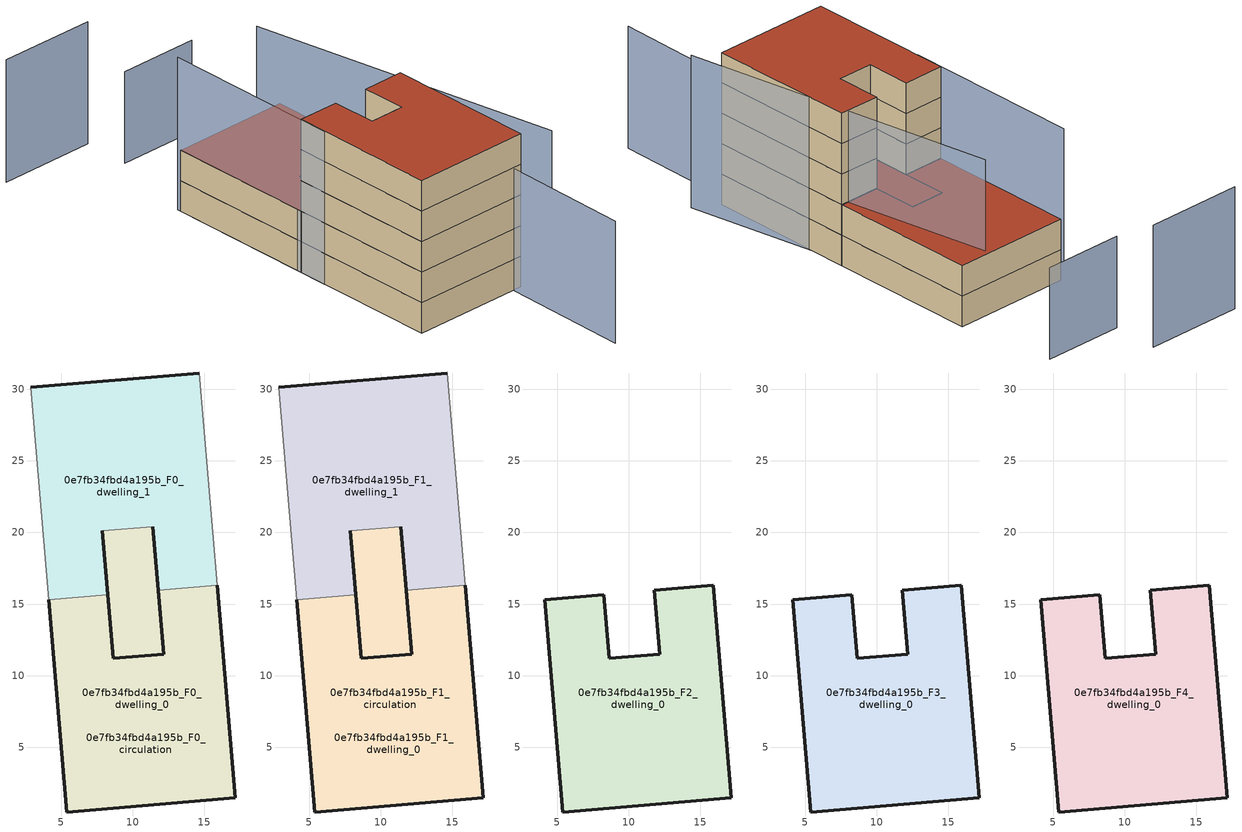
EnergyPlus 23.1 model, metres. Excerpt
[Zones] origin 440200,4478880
0e7fb34fbd4a195b_F0_dwelling_0
 floor ground (EU_floor_Construction): 15.89,16.31 17.15,1.5 5.41,0.5 4.15,15.31 8.26,15.66 8.64,11.22 12.16,11.52 11.78,15.96 z0; 11.4,20.4 12.16,11.52 8.64,11.22 8.26,15.66 7.88,20.1 z0
 wall outside (EU_wall_Construction): 11.78,15.96 12.16,11.52 8.64,11.22 8.26,15.66 / 4.15,15.31 5.41,0.5 17.15,1.5 15.89,16.31 z0:3
 wall to 0e7fb34fbd4a195b_F0_dwelling_1 (EU_wall_Construction): 15.89,16.31 11.78,15.96 / 8.26,15.66 4.15,15.31 z0:3
0e7fb34fbd4a195b_F0_dwelling_1
 floor ground (EU_floor_Construction): 14.62,31.12 15.89,16.31 11.78,15.96 11.4,20.4 7.88,20.1 8.26,15.66 4.15,15.31 2.88,30.12 z0
 wall outside (EU_wall_Construction): 14.62,31.12 2.88,30.12 / 8.26,15.66 7.88,20.1 / 11.4,20.4 11.78,15.96 z0:3
 wall adiabatic (EU_wall_Construction): 2.88,30.12 4.15,15.31 / 15.89,16.31 14.62,31.12 z0:3
 wall to 0e7fb34fbd4a195b_F0_circulation (EU_wall_Construction): 7.88,20.1 11.4,20.4 z0:3
0e7fb34fbd4a195b_F0_circulation
 floor ground (EU_floor_Construction): 15.89,16.31 17.15,1.5 5.41,0.5 4.15,15.31 8.26,15.66 8.64,11.22 12.16,11.52 11.78,15.96 z0; 11.4,20.4 12.16,11.52 8.64,11.22 8.26,15.66 7.88,20.1 z0
 wall outside (EU_wall_Construction): 7.88,20.1 8.64,11.22 12.16,11.52 11.4,20.4 z0:3
0e7fb34fbd4a195b_F1_dwelling_0
 floor outside (EU_floor_Construction): 15.89,16.31 17.15,1.5 5.41,0.5 4.15,15.31 8.26,15.66 8.64,11.22 12.16,11.52 11.78,15.96 z3; 11.4,20.4 12.16,11.52 8.64,11.22 8.26,15.66 7.88,20.1 z3
 wall outside (EU_wall_Construction): 11.78,15.96 12.16,11.52 8.64,11.22 8.26,15.66 / 4.15,15.31 5.41,0.5 17.15,1.5 15.89,16.31 z3:6
 wall to 0e7fb34fbd4a195b_F1_dwelling_1 (EU_wall_Construction): 15.89,16.31 11.78,15.96 / 8.26,15.66 4.15,15.31 z3:6
 roof outside (EU_floor_Construction): 12.16,11.52 11.4,20.4 7.88,20.1 8.26,15.66 8.64,11.22 z6
0e7fb34fbd4a195b_F1_dwelling_1
 floor to 0e7fb34fbd4a195b_F0_dwelling_1 (EU_floor_Construction): 14.62,31.12 15.89,16.31 11.78,15.96 11.4,20.4 7.88,20.1 8.26,15.66 4.15,15.31 2.88,30.12 z3
 wall outside (EU_wall_Construction): 14.62,31.12 2.88,30.12 / 8.26,15.66 7.88,20.1 / 11.4,20.4 11.78,15.96 z3:6
 wall adiabatic (EU_wall_Construction): 2.88,30.12 4.15,15.31 / 15.89,16.31 14.62,31.12 z3:6
 wall to 0e7fb34fbd4a195b_F1_circulation (EU_wall_Construction): 7.88,20.1 11.4,20.4 z3:6
 roof outside (EU_roof_Construction): 15.89,16.31 14.62,31.12 2.88,30.12 4.15,15.31 8.26,15.66 7.88,20.1 11.4,20.4 11.78,15.96 z6
0e7fb34fbd4a195b_F1_circulation
 floor to 0e7fb34fbd4a195b_F0_circulation (EU_floor_Construction): 15.89,16.31 17.15,1.5 5.41,0.5 4.15,15.31 8.26,15.66 8.64,11.22 12.16,11.52 11.78,15.96 z3; 11.4,20.4 12.16,11.52 8.64,11.22 8.26,15.66 7.88,20.1 z3
 wall outside (EU_wall_Construction): 7.88,20.1 8.64,11.22 12.16,11.52 11.4,20.4 z3:6
 roof outside (EU_roof_Construction): 12.16,11.52 11.4,20.4 7.88,20.1 8.26,15.66 8.64,11.22 z6; 17.15,1.5 15.89,16.31 11.78,15.96 12.16,11.52 8.64,11.22 8.26,15.66 4.15,15.31 5.41,0.5 z6
0e7fb34fbd4a195b_F2_dwelling_0
 floor to 0e7fb34fbd4a195b_F1_dwelling_0 (EU_floor_Construction): 15.89,16.31 17.15,1.5 5.41,0.5 4.15,15.31 8.26,15.66 8.64,11.22 12.16,11.52 11.78,15.96 z6
 wall outside (EU_wall_Construction): 17.15,1.5 15.89,16.31 11.78,15.96 12.16,11.52 8.64,11.22 8.26,15.66 4.15,15.31 5.41,0.5 17.15,1.5 z6:9
0e7fb34fbd4a195b_F3_dwelling_0
 floor to 0e7fb34fbd4a195b_F2_dwelling_0 (EU_floor_Construction): 15.89,16.31 17.15,1.5 5.41,0.5 4.15,15.31 8.26,15.66 8.64,11.22 12.16,11.52 11.78,15.96 z9
 wall outside (EU_wall_Construction): 17.15,1.5 15.89,16.31 11.78,15.96 12.16,11.52 8.64,11.22 8.26,15.66 4.15,15.31 5.41,0.5 17.15,1.5 z9:12
0e7fb34fbd4a195b_F4_dwelling_0
 floor to 0e7fb34fbd4a195b_F3_dwelling_0 (EU_floor_Construction): 15.89,16.31 17.15,1.5 5.41,0.5 4.15,15.31 8.26,15.66 8.64,11.22 12.16,11.52 11.78,15.96 z12
 wall outside (EU_wall_Construction): 17.15,1.5 15.89,16.31 11.78,15.96 12.16,11.52 8.64,11.22 8.26,15.66 4.15,15.31 5.41,0.5 17.15,1.5 z12:15
 roof outside (EU_roof_Construction): 17.15,1.5 15.89,16.31 11.78,15.96 12.16,11.52 8.64,11.22 8.26,15.66 4.15,15.31 5.41,0.5 z15
shading: 19.52,0.22 11.48,30.41 / 2.82,30.44 4.32,12.4 z0:15; 16.22,1.28 17.15,-11.29 / 4.13,44.27 -5.55,43.48 z0:12; 12.37,40.29 4.45,39.65 z0:9
[Building]
EU S2 Campaign: North Axis=0; Terrain=City; Solar Distribution=FullExterior
[Site:Location]
Madrid: Latitude=40.5; Longitude=-3.5; Time Zone=1; Elevation=609
[SizingPeriod:WeatherFileDays]
AnnualSizingPeriod: Begin Month=1; Begin Day of Month=1; End Month=12; End Day of Month=31; Day of Week for Start Day=Monday; Use Weather File Daylight Saving Period=No; Use Weather File Rain and Snow Indicators=No
[MATERIAL]
EU_InternalMass_Material: Roughness=MediumRough; Thickness=0.1; Conductivity=1; Density=1800; Specific Heat=900; Thermal Absorptance=0.9; Solar Absorptance=0.7; Visible Absorptance=0.7
[MATERIAL:NOMASS] Roughness=MediumRough; Thermal Absorptance=0.9; Solar Absorptance=0.7; Visible Absorptance=0.7
Name | Thermal Resistance
EU_wall_NoMass | 0.609216
EU_roof_NoMass | 0.513268
EU_floor_NoMass | 0.568163
[CONSTRUCTION]
EU_wall_Construction: EU_wall_NoMass
EU_roof_Construction: EU_roof_NoMass
EU_floor_Construction: EU_floor_NoMass
EU_InternalMass_Construction: EU_InternalMass_Material
[ZONE] Type=1; Multiplier=1; Ceiling Height=autocalculate; Floor Area=autocalculate; Part of Total Floor Area=Yes
Name | Volume
0e7fb34fbd4a195b_F0_dwelling_0; 0e7fb34fbd4a195b_F1_dwelling_0; 0e7fb34fbd4a195b_F0_circulation; 0e7fb34fbd4a195b_F1_circulation | 572.792
0e7fb34fbd4a195b_F2_dwelling_0 | 478.203
0e7fb34fbd4a195b_F3_dwelling_0; 0e7fb34fbd4a195b_F4_dwelling_0; 0e7fb34fbd4a195b_F0_dwelling_1; 0e7fb34fbd4a195b_F1_dwelling_1 | 478.202
[INTERNALMASS] Construction=EU_InternalMass_Construction
Name | Zone or ZoneList | Surface Area
0e7fb34fbd4a195b_F0_dwelling_0_EU_InternalMass | 0e7fb34fbd4a195b_F0_dwelling_0 | 159.401
0e7fb34fbd4a195b_F0_dwelling_1_EU_InternalMass | 0e7fb34fbd4a195b_F0_dwelling_1 | 159.401
0e7fb34fbd4a195b_F1_dwelling_0_EU_InternalMass | 0e7fb34fbd4a195b_F1_dwelling_0 | 159.401
0e7fb34fbd4a195b_F1_dwelling_1_EU_InternalMass | 0e7fb34fbd4a195b_F1_dwelling_1 | 159.401
0e7fb34fbd4a195b_F2_dwelling_0_EU_InternalMass | 0e7fb34fbd4a195b_F2_dwelling_0 | 350.383
0e7fb34fbd4a195b_F3_dwelling_0_EU_InternalMass | 0e7fb34fbd4a195b_F3_dwelling_0 | 350.383
0e7fb34fbd4a195b_F4_dwelling_0_EU_InternalMass | 0e7fb34fbd4a195b_F4_dwelling_0 | 350.383
[OTHEREQUIPMENT] Fuel Type=Electricity; Design Level Calculation Method=Watts/Area; Power per Zone Floor Area=1; Fraction Latent=0; Fraction Radiant=0; Fraction Lost=0; Carbon Dioxide Generation Rate=0; EndUse Subcategory=EU_Step8_InternalGains
Name | Zone or ZoneList or Space or SpaceList | Schedule
EU_Step8_InternalGain_0e7fb34fbd4a195b_F0_dwelling_0_f000 | 0e7fb34fbd4a195b_F0_dwelling_0 | EU_Step8_GainSchedule_0e7fb34fbd4a195b_F0_dwelling_0_f000
EU_Step8_InternalGain_0e7fb34fbd4a195b_F0_dwelling_1_f000 | 0e7fb34fbd4a195b_F0_dwelling_1 | EU_Step8_GainSchedule_0e7fb34fbd4a195b_F0_dwelling_1_f000
EU_Step8_InternalGain_0e7fb34fbd4a195b_F1_dwelling_0_f000 | 0e7fb34fbd4a195b_F1_dwelling_0 | EU_Step8_GainSchedule_0e7fb34fbd4a195b_F1_dwelling_0_f000
EU_Step8_InternalGain_0e7fb34fbd4a195b_F1_dwelling_1_f000 | 0e7fb34fbd4a195b_F1_dwelling_1 | EU_Step8_GainSchedule_0e7fb34fbd4a195b_F1_dwelling_1_f000
EU_Step8_InternalGain_0e7fb34fbd4a195b_F2_dwelling_0_f000 | 0e7fb34fbd4a195b_F2_dwelling_0 | EU_Step8_GainSchedule_0e7fb34fbd4a195b_F2_dwelling_0_f000
EU_Step8_InternalGain_0e7fb34fbd4a195b_F3_dwelling_0_f000 | 0e7fb34fbd4a195b_F3_dwelling_0 | EU_Step8_GainSchedule_0e7fb34fbd4a195b_F3_dwelling_0_f000
EU_Step8_InternalGain_0e7fb34fbd4a195b_F4_dwelling_0_f000 | 0e7fb34fbd4a195b_F4_dwelling_0 | EU_Step8_GainSchedule_0e7fb34fbd4a195b_F4_dwelling_0_f000
[ZONEINFILTRATION:DESIGNFLOWRATE] Schedule=EU_AlwaysOn; Design Flow Rate Calculation Method=Flow/Area; Flow Rate per Floor Area=0.0005; Constant Term Coefficient=1; Temperature Term Coefficient=0; Velocity Term Coefficient=0; Velocity Squared Term Coefficient=0
Name | Zone or ZoneList or Space or SpaceList
EU_Circulation_Infiltration_0e7fb34fbd4a195b_F0_circulation | 0e7fb34fbd4a195b_F0_circulation
EU_Circulation_Infiltration_0e7fb34fbd4a195b_F1_circulation | 0e7fb34fbd4a195b_F1_circulation
[ZONEVENTILATION:DESIGNFLOWRATE] Schedule=EU_AlwaysOn; Design Flow Rate Calculation Method=AirChanges/Hour; Air Changes per Hour=0.752966; Ventilation Type=Natural; Fan Pressure Rise=0; Fan Total Efficiency=1; Constant Term Coefficient=1; Temperature Term Coefficient=0; Velocity Term Coefficient=0; Velocity Squared Term Coefficient=0; Minimum Indoor Temperature=-100; Maximum Indoor Temperature=100; Delta Temperature=-100; Minimum Outdoor Temperature=-100; Maximum Outdoor Temperature=100; Maximum Wind Speed=40
Name | Zone or ZoneList or Space or SpaceList
EU_ConstantAir_0e7fb34fbd4a195b_F0_dwelling_0 | 0e7fb34fbd4a195b_F0_dwelling_0
EU_ConstantAir_0e7fb34fbd4a195b_F0_dwelling_1 | 0e7fb34fbd4a195b_F0_dwelling_1
EU_ConstantAir_0e7fb34fbd4a195b_F1_dwelling_0 | 0e7fb34fbd4a195b_F1_dwelling_0
EU_ConstantAir_0e7fb34fbd4a195b_F1_dwelling_1 | 0e7fb34fbd4a195b_F1_dwelling_1
EU_ConstantAir_0e7fb34fbd4a195b_F2_dwelling_0 | 0e7fb34fbd4a195b_F2_dwelling_0
EU_ConstantAir_0e7fb34fbd4a195b_F3_dwelling_0 | 0e7fb34fbd4a195b_F3_dwelling_0
EU_ConstantAir_0e7fb34fbd4a195b_F4_dwelling_0 | 0e7fb34fbd4a195b_F4_dwelling_0
[HVACTEMPLATE:THERMOSTAT] Constant Heating Setpoint=20; Constant Cooling Setpoint=50
EU_HeatOnly_0e7fb34fbd4a195b_F0_dwelling_0; EU_HeatOnly_0e7fb34fbd4a195b_F0_dwelling_1; EU_HeatOnly_0e7fb34fbd4a195b_F1_dwelling_0; EU_HeatOnly_0e7fb34fbd4a195b_F1_dwelling_1; EU_HeatOnly_0e7fb34fbd4a195b_F2_dwelling_0; EU_HeatOnly_0e7fb34fbd4a195b_F3_dwelling_0; EU_HeatOnly_0e7fb34fbd4a195b_F4_dwelling_0
[HVACTEMPLATE:ZONE:IDEALLOADSAIRSYSTEM] System Availability Schedule=EU_AlwaysOn; Maximum Heating Supply Air Temperature=50; Minimum Cooling Supply Air Temperature=13; Maximum Heating Supply Air Humidity Ratio=0.0156; Minimum Cooling Supply Air Humidity Ratio=0.0077; Heating Limit=NoLimit; Cooling Limit=NoLimit; Heating Availability Schedule=EU_AlwaysOn; Cooling Availability Schedule=EU_CoolingOff; Dehumidification Control Type=ConstantSensibleHeatRatio; Cooling Sensible Heat Ratio=0.7; Dehumidification Setpoint=60; Humidification Control Type=None; Humidification Setpoint=30; Outdoor Air Method=None; Outdoor Air Flow Rate per Person=0.00944; Outdoor Air Flow Rate per Zone Floor Area=0; Outdoor Air Flow Rate per Zone=0; Demand Controlled Ventilation Type=None; Outdoor Air Economizer Type=NoEconomizer; Heat Recovery Type=None; Sensible Heat Recovery Effectiveness=0.7; Latent Heat Recovery Effectiveness=0.65
Name | Template Thermostat
0e7fb34fbd4a195b_F0_dwelling_0 | EU_HeatOnly_0e7fb34fbd4a195b_F0_dwelling_0
0e7fb34fbd4a195b_F0_dwelling_1 | EU_HeatOnly_0e7fb34fbd4a195b_F0_dwelling_1
0e7fb34fbd4a195b_F1_dwelling_0 | EU_HeatOnly_0e7fb34fbd4a195b_F1_dwelling_0
0e7fb34fbd4a195b_F1_dwelling_1 | EU_HeatOnly_0e7fb34fbd4a195b_F1_dwelling_1
0e7fb34fbd4a195b_F2_dwelling_0 | EU_HeatOnly_0e7fb34fbd4a195b_F2_dwelling_0
0e7fb34fbd4a195b_F3_dwelling_0 | EU_HeatOnly_0e7fb34fbd4a195b_F3_dwelling_0
0e7fb34fbd4a195b_F4_dwelling_0 | EU_HeatOnly_0e7fb34fbd4a195b_F4_dwelling_0
[SIZING:ZONE] Zone Cooling Design Supply Air Temperature Input Method=SupplyAirTemperature; Zone Cooling Design Supply Air Temperature=13; Zone Heating Design Supply Air Temperature Input Method=SupplyAirTemperature; Zone Heating Design Supply Air Temperature=50; Zone Cooling Design Supply Air Humidity Ratio=0.008; Zone Heating Design Supply Air Humidity Ratio=0.008; Cooling Design Air Flow Method=DesignDay; Cooling Design Air Flow Rate=0; Cooling Minimum Air Flow per Zone Floor Area=0.000762; Cooling Minimum Air Flow=0; Cooling Minimum Air Flow Fraction=0.2; Heating Design Air Flow Method=DesignDay; Heating Design Air Flow Rate=0; Heating Maximum Air Flow per Zone Floor Area=0.002032; Heating Maximum Air Flow=0.141576; Heating Maximum Air Flow Fraction=0.3; Account for Dedicated Outdoor Air System=No; Dedicated Outdoor Air System Control Strategy=NeutralSupplyAir; Dedicated Outdoor Air Low Setpoint Temperature for Design=autosize; Dedicated Outdoor Air High Setpoint Temperature for Design=autosize; Zone Load Sizing Method=Sensible Load Only No Latent Load; Zone Latent Cooling Design Supply Air Humidity Ratio Input Method=HumidityRatioDifference; Zone Cooling Design Supply Air Humidity Ratio Difference=0.005; Zone Latent Heating Design Supply Air Humidity Ratio Input Method=HumidityRatioDifference; Zone Humidification Design Supply Air Humidity Ratio Difference=0.005
0e7fb34fbd4a195b_F0_dwelling_0; 0e7fb34fbd4a195b_F0_dwelling_1; 0e7fb34fbd4a195b_F1_dwelling_0; 0e7fb34fbd4a195b_F1_dwelling_1; 0e7fb34fbd4a195b_F2_dwelling_0; 0e7fb34fbd4a195b_F3_dwelling_0; 0e7fb34fbd4a195b_F4_dwelling_0
[SCHEDULE:CONSTANT]
Name | Hourly Value
EU_AlwaysOn | 1
EU_CoolingOff | 0
[SCHEDULE:FILE] Column Number=1; Rows to Skip at Top=0; Number of Hours of Data=8760; Column Separator=Comma; Interpolate to Timestep=No; Minutes per Item=60; Adjust Schedule for Daylight Savings=Yes
Name | File
EU_Step8_GainSchedule_0e7fb34fbd4a195b_F0_dwelling_0_f000 | ../../schedules/0e7fb34fbd4a195b/0e7fb34fbd4a195b_F0_dwelling_0_f000_gain.csv
EU_Step8_GainSchedule_0e7fb34fbd4a195b_F0_dwelling_1_f000 | ../../schedules/0e7fb34fbd4a195b/0e7fb34fbd4a195b_F0_dwelling_1_f000_gain.csv
EU_Step8_GainSchedule_0e7fb34fbd4a195b_F1_dwelling_0_f000 | ../../schedules/0e7fb34fbd4a195b/0e7fb34fbd4a195b_F1_dwelling_0_f000_gain.csv
EU_Step8_GainSchedule_0e7fb34fbd4a195b_F1_dwelling_1_f000 | ../../schedules/0e7fb34fbd4a195b/0e7fb34fbd4a195b_F1_dwelling_1_f000_gain.csv
EU_Step8_GainSchedule_0e7fb34fbd4a195b_F2_dwelling_0_f000 | ../../schedules/0e7fb34fbd4a195b/0e7fb34fbd4a195b_F2_dwelling_0_f000_gain.csv
EU_Step8_GainSchedule_0e7fb34fbd4a195b_F3_dwelling_0_f000 | ../../schedules/0e7fb34fbd4a195b/0e7fb34fbd4a195b_F3_dwelling_0_f000_gain.csv
EU_Step8_GainSchedule_0e7fb34fbd4a195b_F4_dwelling_0_f000 | ../../schedules/0e7fb34fbd4a195b/0e7fb34fbd4a195b_F4_dwelling_0_f000_gain.csv
